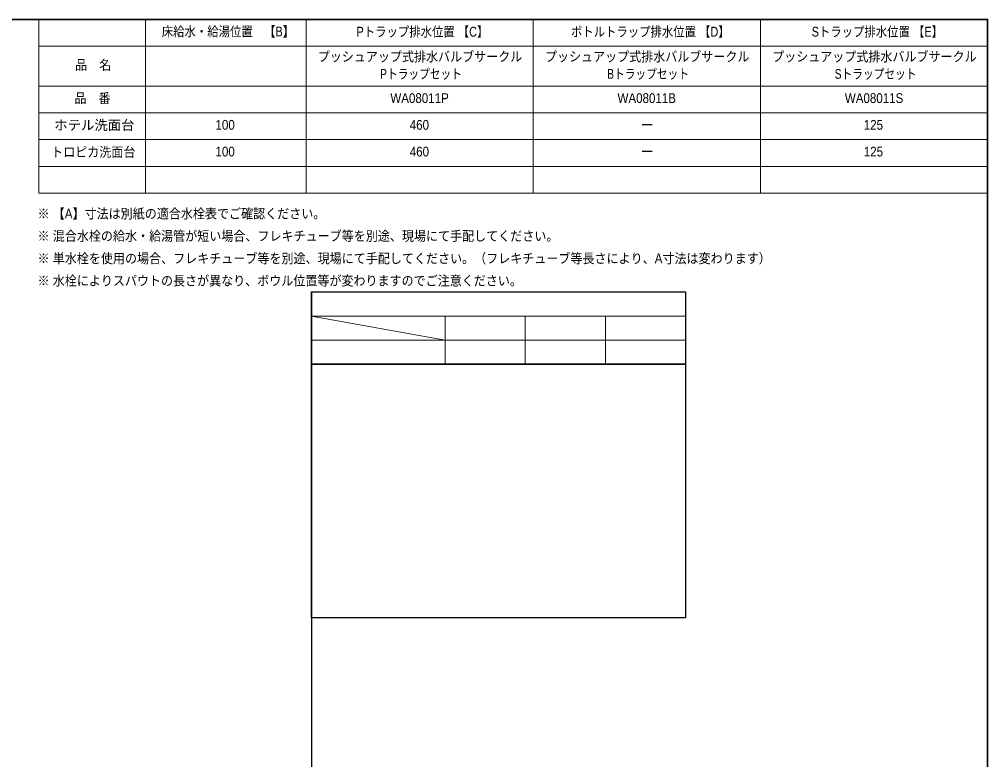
# Model space of a CAD drawing. Units: millimetres, scale not verified. Extents: x -6062 to 6062, y -3045 to 3045.
# Drawn here: x -1410 to 2212, y 0 to 2770 of the extents above; entities that cross this region are included whole.
import ezdxf
from ezdxf.enums import TextEntityAlignment as Align

# ---------------------------------------------------------------- set-up
doc = ezdxf.new("R2010")
doc.units = ezdxf.units.MM
doc.header["$LTSCALE"] = 20
doc.layers.add('0-0_1図面枠', color=7, linetype='Continuous', lineweight=20)
doc.styles.add('ＭＳ Ｐゴシック', font='')
doc.styles.get('ＭＳ Ｐゴシック').set_extended_font_data('MS PGothic')

# ---------------------------------------------------------------- blocks, each defined once
blk = doc.blocks.new('グループ-4')
at = {"layer": '0-0_1図面枠', "lineweight": 15}
for p, q in [((17000, 55400), (17000, 42400)), ((29000, 55400), (29000, 42400)), ((46000, 55400), (46000, 42400)), ((63000, 55400), (63000, 42400)), ((9000, 53400), (80000, 53400)), ((9000, 50400), (80000, 50400)), ((9000, 48400), (80000, 48400)), ((9000, 46400), (80000, 46400)), ((9000, 44400), (80000, 44400))]:
    blk.add_line(p, q, dxfattribs=at)
blk.add_lwpolyline([(9000, 55400), (80000, 55400), (80000, 42400), (9000, 42400)], close=True, dxfattribs=at)
blk = doc.blocks.new('グループ-5')
at = {"layer": '0-0_1図面枠'}
blk.add_blockref('グループ-4', (0, 0), dxfattribs=at)
at = {"layer": '0-0_1図面枠', "style": 'ＭＳ Ｐゴシック'}
for s, width, p in [('床給水・給湯位置\u3000【B】', 0.85, (18206.1, 53907.4)), ('Pトラップ排水位置 【C】', 0.85, (32777.2, 53890.2)), ('ボトルトラップ排水位置 【D】', 0.85, (48822.3, 53890.2)), ('Sトラップ排水位置 【E】', 0.85, (66834.7, 53890.2)), ('品\u3000名', 0.9, (11720.4, 51405.4)), ('品\u3000番', 0.9, (11666.6, 48914.9)), ('トロピカ洗面台', 0.9, (9928.2, 44889.8))]:
    blk.add_text(s, height=733.7, dxfattribs=dict(at, width=width)).set_placement(p, align=Align.BOTTOM_LEFT)
blk.add_text('ホテル洗面台', height=733.7, dxfattribs=at).set_placement((10161, 46901.3), align=Align.BOTTOM_LEFT)
blk = doc.blocks.new('グループ-2')
at = {"layer": '0-0_1図面枠', "lineweight": 35}
blk.add_lwpolyline([(-80000, 55400), (80000, 55400), (80000, -55400), (-80000, -55400)], close=True, dxfattribs=at)

msp = doc.modelspace()

# ---------------------------------------------------------------- linework, layer by layer
at = {"layer": '0-0_1図面枠', "lineweight": 30}
msp.add_line((-317.5, 1750), (-317.5, -2420), dxfattribs=at)
at = {"layer": '0-0_1図面枠', "lineweight": 15}
for p, q in [((1082.5, 1660), (-317.5, 1660)), ((-317.5, 1660), (182.5, 1570)), ((182.5, 1480), (182.5, 1660)), ((482.5, 1480), (482.5, 1660)), ((782.5, 1480), (782.5, 1660)), ((-317.5, 1570), (1082.5, 1570))]:
    msp.add_line(p, q, dxfattribs=at)
at = {"layer": '0-0_1図面枠', "lineweight": 30}
for points in [[(-317.5, 1750), (1082.5, 1750), (1082.5, 1480), (-317.5, 1480)], [(-317.5, 1480), (1082.5, 1480), (1082.5, 530), (-317.5, 530)]]:
    msp.add_lwpolyline(points, close=True, dxfattribs=at)

# ---------------------------------------------------------------- block references
at = {"layer": '0-0_1図面枠', "xscale": 0.05, "yscale": 0.05}
for name in ['グループ-2', 'グループ-5']:
    msp.add_blockref(name, (-1787.5, 0), dxfattribs=at)

# ---------------------------------------------------------------- texts
at = {"layer": '0-0_1図面枠', "style": 'ＭＳ Ｐゴシック'}
for s, height, width, p in [('プッシュアップ式排水バルブサークル', 36.66, 0.9, (-293.69, 2601.4)), ('プッシュアップ式排水バルブサークル', 36.66, 0.9, (556.31, 2601.4)), ('プッシュアップ式排水バルブサークル', 36.66, 0.9, (1406.31, 2601.4)), ('Pトラップセット', 36.69, 0.8, (-60.17, 2536.64)), ('Bトラップセット', 36.69, 0.8, (789.24, 2536.64)), ('Sトラップセット', 36.69, 0.8, (1640.31, 2536.64)), ('WA08011P', 36.69, 0.9, (-22, 2445.95)), ('WA08011B', 36.69, 0.9, (827.9, 2445.95)), ('WA08011S', 36.69, 0.9, (1678.38, 2445.95)), ('100', 36.66, 0.9, (-676.11, 2345.95)), ('460', 36.66, 0.9, (50.61, 2345.95)), ('125', 36.66, 0.9, (1749.28, 2345.95)), ('100', 36.66, 0.9, (-676.11, 2245.95)), ('460', 36.66, 0.9, (50.61, 2245.95)), ('125', 36.66, 0.9, (1749.28, 2245.95)), ('※ 【A】寸法は別紙の適合水栓表でご確認ください。', 36.69, 0.9, (-1342.1, 2013.86)), ('※ 混合水栓の給水・給湯管が短い場合、フレキチューブ等を別途、現場にて手配してください。', 36.69, 0.9, (-1342.1, 1930.17)), ('※ 単水栓を使用の場合、フレキチューブ等を別途、現場にて手配してください。（フレキチューブ等長さにより、A寸法は変わります）', 36.69, 0.9, (-1342.1, 1846.24)), ('※ 水栓によりスパウトの長さが異なり、ボウル位置等が変わりますのでご注意ください。', 36.66, 0.9, (-1342.1, 1762.91))]:
    msp.add_text(s, height=height, dxfattribs=dict(at, width=width)).set_placement(p, align=Align.BOTTOM_LEFT)
for p in [(913.77, 2346.03), (913.77, 2246.03)]:
    msp.add_text('ー', height=36.69, dxfattribs=at).set_placement(p, align=Align.BOTTOM_LEFT)

doc.saveas('drawing.dxf')
